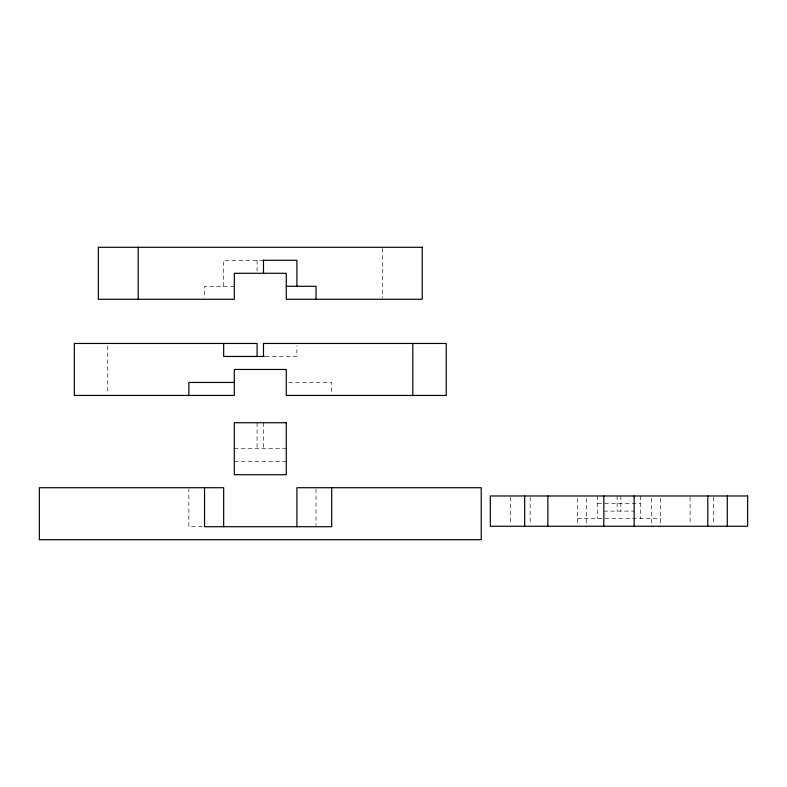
<?xml version="1.0" encoding="UTF-8"?>
<svg xmlns="http://www.w3.org/2000/svg" width="787" height="787" viewBox="0 0 787 787"><rect width="100%" height="100%" fill="white"/><g stroke="black" fill="none" stroke-linecap="round" stroke-linejoin="round"><path stroke-width="0.59" stroke-dasharray="3.94 2.95" d="M263.488 260.29L223.665 260.29L223.665 286.281M234.3 286.281L204.541 286.281L204.541 298.096M265.534 356.462L296.906 356.462L296.906 345.827M288.642 382.452L331.701 382.452L331.701 393.087M234.3 448.738L286.281 448.738M234.3 461.733L286.281 461.733M597.658 503.552L640.313 503.552M603.845 511.117L634.125 511.117M577.402 518.682L660.578 518.682M202.377 526.71L188.87 526.71L188.87 488.943M713.288 497.187L713.288 523.827M690.091 497.187L690.091 523.827M660.578 498.368L660.578 526.257M651.449 498.368L651.449 526.257M640.313 495.977L640.313 518.682M620.854 495.977L620.854 511.117M617.116 495.977L617.116 511.117M597.658 495.977L597.658 518.682M586.522 498.368L586.522 526.257M577.402 498.368L577.402 524.093M530.153 497.187L530.153 523.827M510.694 497.187L510.694 523.827M382.393 248.505L382.393 298.066M316.03 488.943L316.03 525.49M263.488 422.737L263.488 448.738M257.083 260.29L257.083 272.105M257.083 422.737L257.083 448.738M107.75 345.887L107.75 393.028"/><path stroke-width="1.18" d="M263.114 260.29L296.906 260.29L296.906 286.281M286.281 286.281L316.03 286.281L316.03 299.276M264.324 356.462L223.665 356.462L223.665 343.466M234.3 382.452L188.87 382.452L188.87 395.448M727.277 495.977L727.277 526.257M707.818 495.977L707.818 526.257M634.125 495.977L634.125 526.257M603.845 495.977L603.845 526.257M547.88 495.977L547.88 526.257M524.683 495.977L524.683 526.257M412.831 343.466L412.831 395.448M331.701 487.724L331.701 526.71L204.541 526.71L204.541 487.724M296.906 526.71L296.906 487.724L481.221 487.724L481.221 539.705L39.35 539.705L39.35 487.724L223.665 487.724L223.665 526.71M263.488 260.29L263.488 273.286M263.488 356.462L263.488 343.466L446.239 343.466L446.239 395.448L286.281 395.448L286.281 369.457L234.3 369.457L234.3 395.448L74.332 395.448L74.332 343.466L257.083 343.466L257.083 356.462M138.187 247.295L138.187 299.276M422.216 247.295L98.355 247.295L98.355 299.276L234.3 299.276L234.3 273.286L286.281 273.286L286.281 299.276L422.216 299.276L422.216 247.295M286.281 422.737L234.3 422.737L234.3 474.728L286.281 474.728L286.281 422.737M747.65 495.977L490.321 495.977L490.321 526.257L747.65 526.257L747.65 495.977"/></g></svg>
